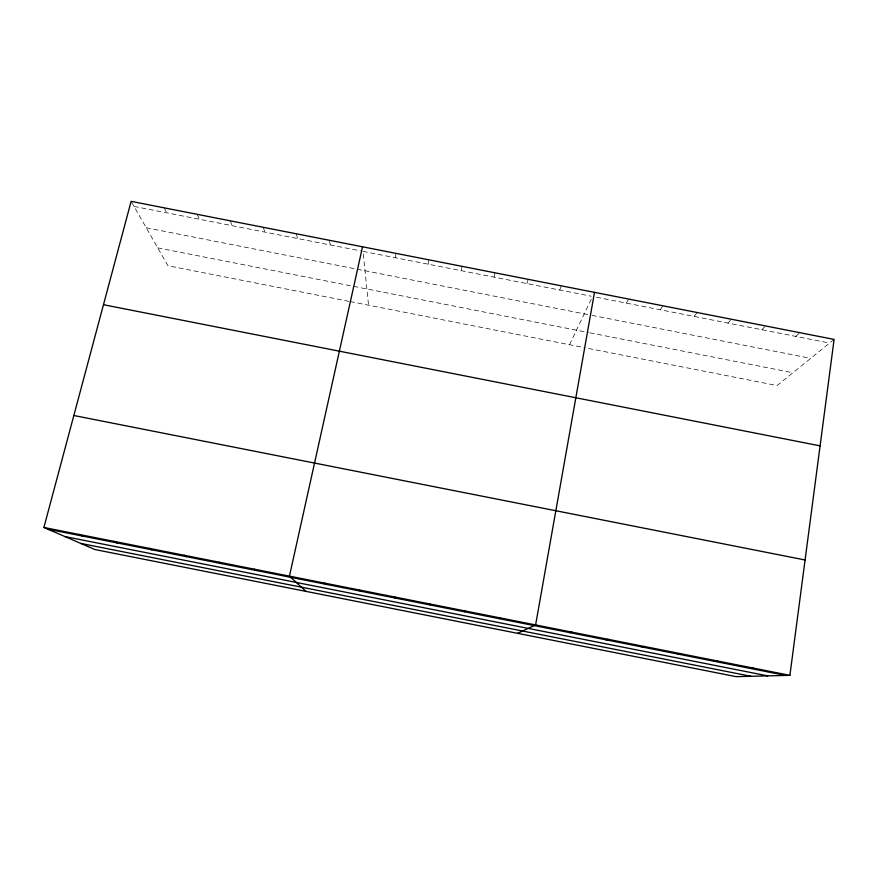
<?xml version="1.0" encoding="UTF-8"?>
<svg xmlns="http://www.w3.org/2000/svg" width="878" height="878" viewBox="0 0 878 878"><rect width="100%" height="100%" fill="white"/><g stroke="black" fill="none" stroke-linecap="round" stroke-linejoin="round"><path stroke-width="0.66" stroke-dasharray="4.39 3.29" d="M428.53 264.256L428.749 259.8M461.312 270.698L461.883 266.308M494.105 277.141L495.016 272.817M526.91 283.583L528.172 279.325M559.725 290.025L561.338 285.844M569.548 344.736L591.443 298.794M626.376 303.119L628.703 299.069M660.223 309.769L662.901 305.785M694.081 316.42L697.121 312.513M727.939 323.071L731.341 319.23M761.819 329.722L765.583 325.957M795.709 336.384L799.836 332.685M834.1 339.413L777.096 385.563L586.295 348.028M134.016 206.407L360.386 250.867M363.009 251.382L591.234 296.215M596.447 297.236L829.622 343.046M146.231 227.764L590.729 315.114M592.024 315.367L810.712 358.345M157.722 247.848L588.567 332.564M589.906 332.828L792.922 372.744M348.983 301.341L167.95 265.738L131.7 202.357M350.289 301.604L585.011 347.776M164.142 207.834L166.699 212.827M197.177 214.32L199.383 219.248M230.234 220.817L232.088 225.668M263.29 227.303L264.805 232.099M296.358 233.8L297.521 238.52M329.437 240.298L330.26 244.951M363.272 253.972L368.541 305.193M395.638 253.303L395.758 257.825"/><path stroke-width="1.32" d="M789.904 675.336L834.1 339.413L131.118 201.347L43.9 527.469L94.901 549.529L736.104 676.653L789.904 675.336L43.9 527.469M594.505 292.352L535.613 624.927L517.614 633.334M362.537 246.795L289.444 576.144L306.027 591.388M429.781 604.898L430.033 604.009M464.572 611.801L465.208 610.978M499.373 618.694L500.405 617.958M570.063 632.709L571.896 632.127M605.963 639.821L608.202 639.316M641.873 646.943L644.518 646.515M677.794 654.066L680.845 653.715M713.737 661.189L717.183 660.914M749.68 668.312L753.543 668.125M103.472 304.71L820.096 445.87M73.84 415.503L805.082 559.988M47.939 529.214L785.645 675.434M64.928 536.568L767.723 675.873M80.82 543.438L750.953 676.29M78.943 534.417L82.587 536.085M113.986 541.364L117.246 542.955M149.051 548.311L151.927 549.826M184.128 555.269L186.619 556.707M219.226 562.216L221.311 563.588M254.324 569.174L256.025 570.459M324.564 583.102L325.486 584.232M359.706 590.071L360.243 591.124M394.859 597.04L395.001 598.006"/></g></svg>
